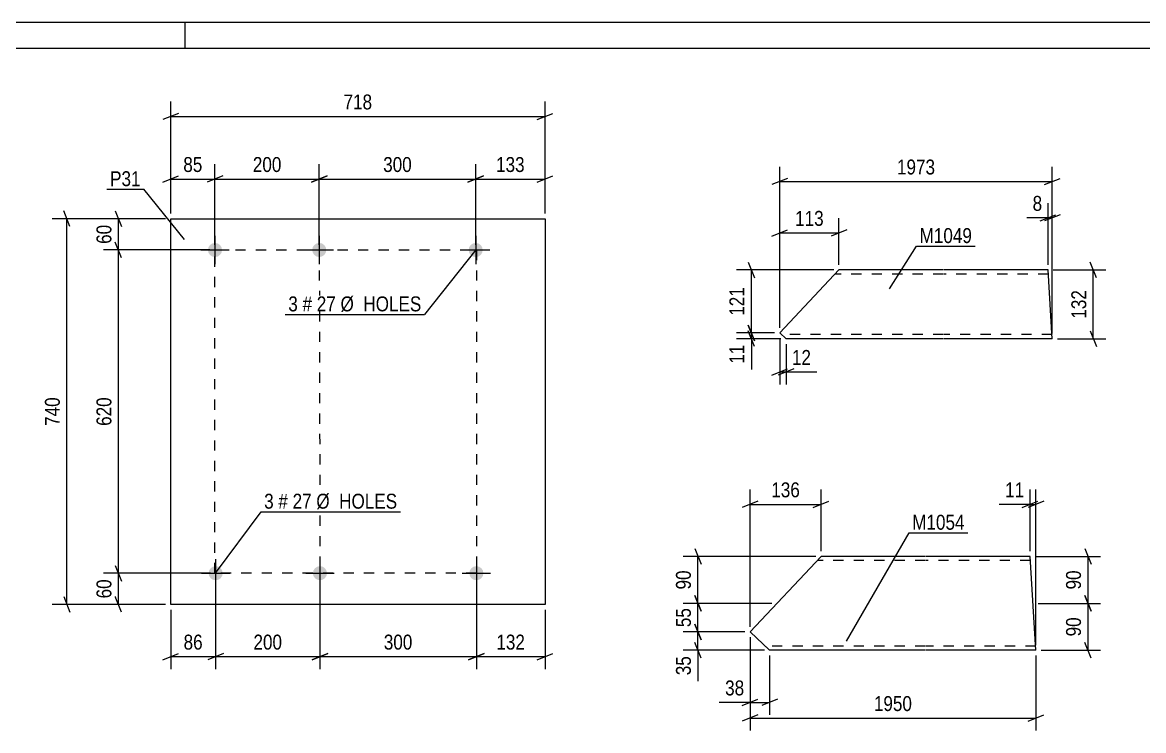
# Model space of a CAD drawing. Header units: millimetres. Extents: x 0 to 594, y 0 to 420.
# Drawn here: x 142.8 to 357.8, y 284.2 to 420 of the extents above; entities that cross this region are included whole.
import ezdxf

# ---------------------------------------------------------------- set-up
doc = ezdxf.new("R2010")
doc.units = ezdxf.units.MM
doc.linetypes.add('DXK_LINE_DOT2', pattern=[3.9198, 1.9599, -1.9599])
doc.styles.add('Arial Narrow', font='ARIALN.TTF', dxfattribs={"height": 0.2})

# ---------------------------------------------------------------- blocks, each defined once
blk = doc.blocks.new('Unknown-761553966-1135')
at = {"color": 5, "linetype": 'Continuous'}
for p, q in [((594, 420), (0, 420)), ((174, 415), (174, 420)), ((589, 415), (5, 415))]:
    blk.add_line(p, q, dxfattribs=at)
blk = doc.blocks.new('Part-761553966-10165 - 10164')
at = {"color": 2, "linetype": 'Continuous'}
for p, q in [((288.07, 360.44), (299.42, 372.51)), ((319.42, 372.51), (299.42, 372.51)), ((339.52, 372.51), (319.52, 372.51)), ((340.33, 359.31), (339.52, 372.51)), ((289.28, 359.31), (288.07, 360.44)), ((319.42, 359.31), (289.28, 359.31)), ((340.33, 359.31), (319.52, 359.31))]:
    blk.add_line(p, q, dxfattribs=at)
at = {"color": 7, "linetype": 'DXK_LINE_DOT2'}
for p, q in [((319.42, 371.71), (298.67, 371.71)), ((339.57, 371.71), (319.52, 371.71)), ((319.42, 360.11), (288.43, 360.11)), ((340.29, 360.11), (319.52, 360.11)), ((340.29, 360.11), (340.28, 360.17))]:
    blk.add_line(p, q, dxfattribs=at)
blk = doc.blocks.new('Part-761553966-10185 - 10184')
at = {"color": 2, "linetype": 'Continuous'}
for p, q in [((282.37, 303.09), (295.98, 317.56)), ((315.98, 317.56), (295.98, 317.56)), ((336.08, 317.56), (316.08, 317.56)), ((337.19, 299.56), (336.08, 317.56)), ((286.13, 299.56), (282.37, 303.09)), ((315.98, 299.56), (286.13, 299.56)), ((337.19, 299.56), (316.08, 299.56))]:
    blk.add_line(p, q, dxfattribs=at)
at = {"color": 7, "linetype": 'DXK_LINE_DOT2'}
for p, q in [((315.98, 316.76), (295.23, 316.76)), ((336.13, 316.76), (316.08, 316.76)), ((286.13, 299.56), (284.43, 301.16)), ((315.98, 300.36), (285.28, 300.36)), ((337.14, 300.36), (316.08, 300.36)), ((337.14, 300.36), (337.13, 300.42))]:
    blk.add_line(p, q, dxfattribs=at)
blk = doc.blocks.new('Part-761553966-10334 - 10333')
at = {"color": 2, "linetype": 'Continuous'}
for p, q in [((171.24, 308.35), (171.24, 382.35)), ((171.24, 382.35), (243.04, 382.35)), ((243.04, 382.35), (243.04, 308.35)), ((243.04, 308.35), (171.24, 308.35))]:
    blk.add_line(p, q, dxfattribs=at)
blk = doc.blocks.new('Bolt-761553966-10335 - 10333')
at = {"linetype": 'Continuous'}
for points in [[(179.74, 377.7, -1), (179.74, 375, -1)], [(199.74, 377.7, -1), (199.74, 375, -1)], [(229.74, 377.7, -1), (229.74, 375, -1)]]:
    blk.add_hatch(color=1, dxfattribs=at).paths.add_polyline_path(points)
at = {"color": 1, "linetype": 'Continuous'}
for p, q in [((179.74, 379.05), (179.74, 373.65)), ((199.74, 379.05), (199.74, 373.65)), ((229.74, 379.05), (229.74, 373.65)), ((177.04, 376.35), (182.44, 376.35)), ((197.04, 376.35), (202.44, 376.35)), ((227.04, 376.35), (232.44, 376.35))]:
    blk.add_line(p, q, dxfattribs=at)
blk = doc.blocks.new('Bolt-761553966-10336 - 10333')
at = {"linetype": 'Continuous'}
for points in [[(179.87, 315.7, -1), (179.87, 313, -1)], [(199.87, 315.7, -1), (199.87, 313, -1)], [(229.87, 315.7, -1), (229.87, 313, -1)]]:
    blk.add_hatch(color=1, dxfattribs=at).paths.add_polyline_path(points)
at = {"color": 1, "linetype": 'Continuous'}
for p, q in [((179.87, 317.05), (179.87, 311.65)), ((199.87, 317.05), (199.87, 311.65)), ((229.87, 317.05), (229.87, 311.65)), ((177.17, 314.35), (182.57, 314.35)), ((197.17, 314.35), (202.57, 314.35)), ((227.17, 314.35), (232.57, 314.35))]:
    blk.add_line(p, q, dxfattribs=at)
blk = doc.blocks.new('Rectangle-761553966-12235 - 10333')
at = {"color": 1, "linetype": 'DXK_LINE_DOT2'}
blk.add_lwpolyline([(179.74, 376.35), (229.87, 376.35), (229.87, 314.35), (179.74, 314.35), (179.74, 376.35)], close=True, dxfattribs=at)
blk = doc.blocks.new('Line-761553966-12271 - 10333')
at = {"color": 1, "linetype": 'DXK_LINE_DOT2'}
blk.add_line((199.74, 376.35), (199.87, 317.05), dxfattribs=at)
blk = doc.blocks.new('StraightDimension-761553966-12295 - 10164')
at = {"color": 7, "linetype": 'Continuous'}
for p, q in [((282.02, 361.94), (283.22, 358.94)), ((287.07, 360.44), (279.77, 360.44)), ((288.28, 359.31), (279.77, 359.31)), ((283.22, 357.81), (282.02, 360.81)), ((282.62, 359.31), (282.62, 360.44))]:
    blk.add_line(p, q, dxfattribs=at)
at = {"color": 0}
blk.add_wipeout([(281.87, 358.79), (277.67, 358.79), (277.67, 353.93), (281.87, 353.93)], dxfattribs=at)
at = {"color": 7, "linetype": 'Continuous'}
blk.add_line((282.62, 359.31), (282.62, 353.4), dxfattribs=at)
blk.add_line((282.62, 359.31), (282.62, 353.4), dxfattribs=at)
at = {"color": 3, "style": 'Arial Narrow'}
blk.add_text('11', height=2.863, rotation=90.0002, dxfattribs=at).set_placement((281.27, 354.53))
blk = doc.blocks.new('StraightDimension-761553966-12294 - 10164')
at = {"color": 7, "linetype": 'Continuous'}
for p, q in [((298.42, 372.51), (279.77, 372.51)), ((282.02, 374.01), (283.22, 371.01)), ((282.62, 360.44), (282.62, 372.51)), ((283.22, 358.94), (282.02, 361.94)), ((287.07, 360.44), (279.77, 360.44))]:
    blk.add_line(p, q, dxfattribs=at)
at = {"color": 0}
blk.add_wipeout([(281.87, 369.82), (277.67, 369.82), (277.67, 363.13), (281.87, 363.13)], dxfattribs=at)
at = {"color": 3, "style": 'Arial Narrow'}
blk.add_text('121', height=2.863, rotation=90.0002, dxfattribs=at).set_placement((281.27, 363.73))
blk = doc.blocks.new('StraightDimension-761553966-10441 - 10164')
at = {"color": 7, "linetype": 'Continuous'}
for p, q in [((288.07, 359.44), (288.07, 350.55)), ((289.28, 358.31), (289.28, 350.55)), ((286.57, 352.35), (289.57, 353.55)), ((290.78, 353.55), (287.78, 352.35)), ((288.07, 352.95), (289.28, 352.95))]:
    blk.add_line(p, q, dxfattribs=at)
at = {"color": 0}
blk.add_wipeout([(294.66, 353.7), (294.66, 357.9), (289.8, 357.9), (289.8, 353.7)], dxfattribs=at)
at = {"color": 7, "linetype": 'Continuous'}
blk.add_line((289.28, 352.95), (295.18, 352.95), dxfattribs=at)
blk.add_line((289.28, 352.95), (295.18, 352.95), dxfattribs=at)
at = {"color": 3, "style": 'Arial Narrow'}
blk.add_text('12', height=2.863, dxfattribs=at).set_placement((290.4, 354.3))
blk = doc.blocks.new('StraightDimension-761553966-10433 - 10164')
at = {"color": 7, "linetype": 'Continuous'}
for p, q in [((339.52, 373.51), (339.52, 385.36)), ((340.33, 360.31), (340.33, 385.36)), ((338.02, 381.91), (341.02, 383.11)), ((341.83, 383.11), (338.83, 381.91)), ((339.52, 382.51), (340.33, 382.51))]:
    blk.add_line(p, q, dxfattribs=at)
at = {"color": 0}
blk.add_wipeout([(339, 383.26), (339, 387.46), (335.97, 387.46), (335.97, 383.26)], dxfattribs=at)
at = {"color": 7, "linetype": 'Continuous'}
blk.add_line((339.52, 382.51), (335.45, 382.51), dxfattribs=at)
blk.add_line((339.52, 382.51), (335.45, 382.51), dxfattribs=at)
at = {"color": 3, "style": 'Arial Narrow'}
blk.add_text('8', height=2.86, dxfattribs=at).set_placement((336.57, 383.86))
blk = doc.blocks.new('StraightDimension-761553966-10453 - 10164')
at = {"color": 7, "linetype": 'Continuous'}
for p, q in [((340.52, 372.51), (350.61, 372.51)), ((348.81, 371.01), (347.61, 374.01)), ((348.21, 359.31), (348.21, 372.51)), ((341.33, 359.31), (350.61, 359.31)), ((347.61, 360.81), (348.81, 357.81))]:
    blk.add_line(p, q, dxfattribs=at)
at = {"color": 0}
blk.add_wipeout([(347.46, 369.25), (343.26, 369.25), (343.26, 362.57), (347.46, 362.57)], dxfattribs=at)
at = {"color": 3, "style": 'Arial Narrow'}
blk.add_text('132', height=2.863, rotation=90.0002, dxfattribs=at).set_placement((346.86, 363.17))
blk = doc.blocks.new('StraightDimension-761553966-10437 - 10164')
at = {"color": 7, "linetype": 'Continuous'}
for p, q in [((288.07, 361.44), (288.07, 382.48)), ((299.42, 373.51), (299.42, 382.48)), ((286.57, 379.03), (289.57, 380.23)), ((288.07, 379.63), (299.42, 379.63)), ((300.92, 380.23), (297.92, 379.03))]:
    blk.add_line(p, q, dxfattribs=at)
at = {"color": 0}
blk.add_wipeout([(297.09, 380.38), (297.09, 384.58), (290.41, 384.58), (290.41, 380.38)], dxfattribs=at)
at = {"color": 3, "style": 'Arial Narrow'}
blk.add_text('113', height=2.863, dxfattribs=at).set_placement((291.01, 380.98))
blk = doc.blocks.new('StraightDimension-761553966-10459 - 10164')
at = {"color": 7, "linetype": 'Continuous'}
for p, q in [((288.07, 361.44), (288.07, 392.33)), ((340.33, 360.31), (340.33, 392.33)), ((289.57, 390.08), (286.57, 388.88)), ((288.07, 389.48), (340.33, 389.48)), ((338.83, 388.88), (341.83, 390.08))]:
    blk.add_line(p, q, dxfattribs=at)
at = {"color": 0}
blk.add_wipeout([(318.46, 390.23), (318.46, 394.43), (309.95, 394.43), (309.95, 390.23)], dxfattribs=at)
at = {"color": 3, "style": 'Arial Narrow'}
blk.add_text('1973', height=2.863, dxfattribs=at).set_placement((310.55, 390.83))
blk = doc.blocks.new('StraightDimension-761553966-10507 - 10184')
at = {"color": 7, "linetype": 'Continuous'}
for p, q in [((282.37, 302.09), (282.37, 287.16)), ((286.13, 298.56), (286.13, 287.16)), ((280.87, 288.96), (283.87, 290.16)), ((282.37, 289.56), (286.13, 289.56)), ((287.63, 290.16), (284.63, 288.96))]:
    blk.add_line(p, q, dxfattribs=at)
at = {"color": 0}
blk.add_wipeout([(281.85, 290.31), (281.85, 294.51), (276.99, 294.51), (276.99, 290.31)], dxfattribs=at)
at = {"color": 7, "linetype": 'Continuous'}
blk.add_line((282.37, 289.56), (276.47, 289.56), dxfattribs=at)
blk.add_line((282.37, 289.56), (276.47, 289.56), dxfattribs=at)
at = {"color": 3, "style": 'Arial Narrow'}
blk.add_text('38', height=2.863, dxfattribs=at).set_placement((277.59, 290.91))
blk = doc.blocks.new('StraightDimension-761553966-10499 - 10184')
at = {"color": 7, "linetype": 'Continuous'}
for p, q in [((336.08, 318.56), (336.08, 330.41)), ((337.19, 300.56), (337.19, 330.41)), ((334.58, 326.96), (337.58, 328.16)), ((338.69, 328.16), (335.69, 326.96)), ((336.08, 327.56), (337.19, 327.56))]:
    blk.add_line(p, q, dxfattribs=at)
at = {"color": 0}
blk.add_wipeout([(335.56, 328.31), (335.56, 332.51), (330.7, 332.51), (330.7, 328.31)], dxfattribs=at)
at = {"color": 7, "linetype": 'Continuous'}
blk.add_line((336.08, 327.56), (330.17, 327.56), dxfattribs=at)
blk.add_line((336.08, 327.56), (330.17, 327.56), dxfattribs=at)
at = {"color": 3, "style": 'Arial Narrow'}
blk.add_text('11', height=2.863, dxfattribs=at).set_placement((331.3, 328.91))
blk = doc.blocks.new('StraightDimension-761553966-10511 - 10184')
at = {"color": 7, "linetype": 'Continuous'}
for p, q in [((271.77, 319.06), (272.97, 316.06)), ((294.98, 317.56), (269.52, 317.56)), ((272.37, 308.56), (272.37, 317.56)), ((272.97, 307.06), (271.77, 310.06)), ((286.52, 308.56), (269.52, 308.56))]:
    blk.add_line(p, q, dxfattribs=at)
at = {"color": 0}
blk.add_wipeout([(271.62, 315.49), (267.42, 315.49), (267.42, 310.63), (271.62, 310.63)], dxfattribs=at)
at = {"color": 3, "style": 'Arial Narrow'}
blk.add_text('90', height=2.863, rotation=90.0002, dxfattribs=at).set_placement((271.02, 311.23))
blk = doc.blocks.new('StraightDimension-761553966-10503 - 10184')
at = {"color": 7, "linetype": 'Continuous'}
for p, q in [((282.37, 304.09), (282.37, 330.41)), ((295.98, 318.56), (295.98, 330.41)), ((283.87, 328.16), (280.87, 326.96)), ((282.37, 327.56), (295.98, 327.56)), ((294.48, 326.96), (297.48, 328.16))]:
    blk.add_line(p, q, dxfattribs=at)
at = {"color": 0}
blk.add_wipeout([(292.52, 328.31), (292.52, 332.51), (285.84, 332.51), (285.84, 328.31)], dxfattribs=at)
at = {"color": 3, "style": 'Arial Narrow'}
blk.add_text('136', height=2.863, dxfattribs=at).set_placement((286.44, 328.91))
blk = doc.blocks.new('StraightDimension-761553966-10512 - 10184')
at = {"color": 7, "linetype": 'Continuous'}
for p, q in [((271.77, 310.06), (272.97, 307.06)), ((286.52, 308.56), (269.52, 308.56)), ((272.37, 303.09), (272.37, 308.56)), ((272.97, 301.59), (271.77, 304.59)), ((281.37, 303.09), (269.52, 303.09))]:
    blk.add_line(p, q, dxfattribs=at)
at = {"color": 0}
blk.add_wipeout([(271.62, 308.26), (267.42, 308.26), (267.42, 303.4), (271.62, 303.4)], dxfattribs=at)
at = {"color": 3, "style": 'Arial Narrow'}
blk.add_text('55', height=2.863, rotation=90.0002, dxfattribs=at).set_placement((271.02, 304))
blk = doc.blocks.new('StraightDimension-761553966-10513 - 10184')
at = {"color": 7, "linetype": 'Continuous'}
for p, q in [((271.77, 304.59), (272.97, 301.59)), ((281.37, 303.09), (269.52, 303.09)), ((272.37, 299.56), (272.37, 303.09)), ((285.13, 299.56), (269.52, 299.56)), ((272.97, 298.06), (271.77, 301.06))]:
    blk.add_line(p, q, dxfattribs=at)
at = {"color": 0}
blk.add_wipeout([(271.62, 299.04), (267.42, 299.04), (267.42, 294.18), (271.62, 294.18)], dxfattribs=at)
at = {"color": 7, "linetype": 'Continuous'}
blk.add_line((272.37, 299.56), (272.37, 293.66), dxfattribs=at)
blk.add_line((272.37, 299.56), (272.37, 293.66), dxfattribs=at)
at = {"color": 3, "style": 'Arial Narrow'}
blk.add_text('35', height=2.863, rotation=90.0002, dxfattribs=at).set_placement((271.02, 294.78))
blk = doc.blocks.new('StraightDimension-761553966-10519 - 10184')
at = {"color": 7, "linetype": 'Continuous'}
for p, q in [((346.59, 319.06), (347.79, 316.06)), ((337.08, 317.56), (349.59, 317.56)), ((347.19, 308.56), (347.19, 317.56)), ((347.79, 307.06), (346.59, 310.06)), ((337.63, 308.56), (349.59, 308.56))]:
    blk.add_line(p, q, dxfattribs=at)
at = {"color": 0}
blk.add_wipeout([(346.44, 315.49), (342.24, 315.49), (342.24, 310.63), (346.44, 310.63)], dxfattribs=at)
at = {"color": 3, "style": 'Arial Narrow'}
blk.add_text('90', height=2.863, rotation=90.0002, dxfattribs=at).set_placement((345.84, 311.23))
blk = doc.blocks.new('StraightDimension-761553966-10520 - 10184')
at = {"color": 7, "linetype": 'Continuous'}
for p, q in [((346.59, 310.06), (347.79, 307.06)), ((337.63, 308.56), (349.59, 308.56)), ((347.19, 299.56), (347.19, 308.56)), ((338.19, 299.56), (349.59, 299.56)), ((347.79, 298.06), (346.59, 301.06))]:
    blk.add_line(p, q, dxfattribs=at)
at = {"color": 0}
blk.add_wipeout([(346.44, 306.49), (342.24, 306.49), (342.24, 301.63), (346.44, 301.63)], dxfattribs=at)
at = {"color": 3, "style": 'Arial Narrow'}
blk.add_text('90', height=2.863, rotation=90.0002, dxfattribs=at).set_placement((345.84, 302.23))
blk = doc.blocks.new('StraightDimension-761553966-10525 - 10184')
at = {"color": 7, "linetype": 'Continuous'}
for p, q in [((282.37, 302.09), (282.37, 284.16)), ((337.19, 298.56), (337.19, 284.16)), ((283.87, 287.16), (280.87, 285.96)), ((282.37, 286.56), (337.19, 286.56)), ((335.69, 285.96), (338.69, 287.16))]:
    blk.add_line(p, q, dxfattribs=at)
at = {"color": 0}
blk.add_wipeout([(314.04, 287.31), (314.04, 291.51), (305.52, 291.51), (305.52, 287.31)], dxfattribs=at)
at = {"color": 3, "style": 'Arial Narrow'}
blk.add_text('1950', height=2.863, dxfattribs=at).set_placement((306.12, 287.91))
blk = doc.blocks.new('StraightDimension-761553966-10738 - 10333')
at = {"color": 7, "linetype": 'Continuous'}
for p, q in [((199.74, 377.35), (199.74, 392.81)), ((229.74, 377.35), (229.74, 392.81)), ((201.24, 390.56), (198.24, 389.36)), ((199.74, 389.96), (229.74, 389.96)), ((228.24, 389.36), (231.24, 390.56))]:
    blk.add_line(p, q, dxfattribs=at)
at = {"color": 0}
blk.add_wipeout([(218.08, 390.71), (218.08, 394.91), (211.4, 394.91), (211.4, 390.71)], dxfattribs=at)
at = {"color": 3, "style": 'Arial Narrow'}
blk.add_text('300', height=2.863, dxfattribs=at).set_placement((212, 391.31))
blk = doc.blocks.new('StraightDimension-761553966-10753 - 10333')
at = {"color": 7, "linetype": 'Continuous'}
for p, q in [((171.24, 383.35), (171.24, 404.81)), ((243.04, 383.35), (243.04, 404.81)), ((172.74, 402.56), (169.74, 401.36)), ((241.54, 401.36), (244.54, 402.56)), ((171.24, 401.96), (243.04, 401.96))]:
    blk.add_line(p, q, dxfattribs=at)
at = {"color": 0}
blk.add_wipeout([(210.48, 402.71), (210.48, 406.91), (203.8, 406.91), (203.8, 402.71)], dxfattribs=at)
at = {"color": 3, "style": 'Arial Narrow'}
blk.add_text('718', height=2.863, dxfattribs=at).set_placement((204.4, 403.31))
blk = doc.blocks.new('StraightDimension-761553966-10739 - 10333')
at = {"color": 7, "linetype": 'Continuous'}
for p, q in [((179.74, 377.35), (179.74, 392.81)), ((199.74, 377.35), (199.74, 392.81)), ((181.24, 390.56), (178.24, 389.36)), ((179.74, 389.96), (199.74, 389.96)), ((198.24, 389.36), (201.24, 390.56))]:
    blk.add_line(p, q, dxfattribs=at)
at = {"color": 0}
blk.add_wipeout([(193.08, 390.71), (193.08, 394.91), (186.4, 394.91), (186.4, 390.71)], dxfattribs=at)
at = {"color": 3, "style": 'Arial Narrow'}
blk.add_text('200', height=2.863, dxfattribs=at).set_placement((187, 391.31))
blk = doc.blocks.new('StraightDimension-761553966-10705 - 10333')
at = {"color": 7, "linetype": 'Continuous'}
for p, q in [((160.62, 383.85), (161.82, 380.85)), ((170.24, 382.35), (158.37, 382.35)), ((161.22, 376.35), (161.22, 382.35)), ((178.74, 376.35), (158.37, 376.35)), ((161.82, 374.85), (160.62, 377.85))]:
    blk.add_line(p, q, dxfattribs=at)
at = {"color": 0}
blk.add_wipeout([(160.47, 381.78), (156.27, 381.78), (156.27, 376.92), (160.47, 376.92)], dxfattribs=at)
at = {"color": 3, "style": 'Arial Narrow'}
blk.add_text('60', height=2.863, rotation=90.0002, dxfattribs=at).set_placement((159.87, 377.52))
blk = doc.blocks.new('StraightDimension-761553966-10706 - 10333')
at = {"color": 7, "linetype": 'Continuous'}
for p, q in [((178.74, 376.35), (158.37, 376.35)), ((161.82, 374.85), (160.62, 377.85)), ((161.22, 314.35), (161.22, 376.35)), ((178.87, 314.35), (158.37, 314.35)), ((160.62, 315.85), (161.82, 312.85))]:
    blk.add_line(p, q, dxfattribs=at)
at = {"color": 0}
blk.add_wipeout([(160.47, 348.69), (156.27, 348.69), (156.27, 342.01), (160.47, 342.01)], dxfattribs=at)
at = {"color": 3, "style": 'Arial Narrow'}
blk.add_text('620', height=2.863, rotation=90.0002, dxfattribs=at).set_placement((159.87, 342.61))
blk = doc.blocks.new('StraightDimension-761553966-10707 - 10333')
at = {"color": 7, "linetype": 'Continuous'}
for p, q in [((178.87, 314.35), (158.37, 314.35)), ((160.62, 315.85), (161.82, 312.85)), ((161.22, 308.35), (161.22, 314.35)), ((161.82, 306.85), (160.62, 309.85)), ((170.24, 308.35), (158.37, 308.35))]:
    blk.add_line(p, q, dxfattribs=at)
at = {"color": 0}
blk.add_wipeout([(160.47, 313.78), (156.27, 313.78), (156.27, 308.92), (160.47, 308.92)], dxfattribs=at)
at = {"color": 3, "style": 'Arial Narrow'}
blk.add_text('60', height=2.863, rotation=90.0002, dxfattribs=at).set_placement((159.87, 309.52))
blk = doc.blocks.new('StraightDimension-761553966-10717 - 10333')
at = {"color": 7, "linetype": 'Continuous'}
for p, q in [((151.93, 380.85), (150.73, 383.85)), ((170.24, 382.35), (148.48, 382.35)), ((151.33, 308.35), (151.33, 382.35)), ((150.73, 309.85), (151.93, 306.85)), ((170.24, 308.35), (148.48, 308.35))]:
    blk.add_line(p, q, dxfattribs=at)
at = {"color": 0}
blk.add_wipeout([(150.58, 348.69), (146.38, 348.69), (146.38, 342.01), (150.58, 342.01)], dxfattribs=at)
at = {"color": 3, "style": 'Arial Narrow'}
blk.add_text('740', height=2.863, rotation=90.0002, dxfattribs=at).set_placement((149.98, 342.61))
blk = doc.blocks.new('StraightDimension-761553966-10721 - 10333')
at = {"color": 7, "linetype": 'Continuous'}
for p, q in [((229.87, 313.35), (229.87, 295.95)), ((243.04, 307.35), (243.04, 295.95)), ((231.37, 298.95), (228.37, 297.75)), ((241.54, 297.75), (244.54, 298.95)), ((229.87, 298.35), (243.04, 298.35))]:
    blk.add_line(p, q, dxfattribs=at)
at = {"color": 0}
blk.add_wipeout([(239.79, 299.1), (239.79, 303.3), (233.11, 303.3), (233.11, 299.1)], dxfattribs=at)
at = {"color": 3, "style": 'Arial Narrow'}
blk.add_text('132', height=2.863, dxfattribs=at).set_placement((233.71, 299.7))
blk = doc.blocks.new('StraightDimension-761553966-10722 - 10333')
at = {"color": 7, "linetype": 'Continuous'}
for p, q in [((199.87, 313.35), (199.87, 295.95)), ((229.87, 313.35), (229.87, 295.95)), ((201.37, 298.95), (198.37, 297.75)), ((228.37, 297.75), (231.37, 298.95)), ((199.87, 298.35), (229.87, 298.35))]:
    blk.add_line(p, q, dxfattribs=at)
at = {"color": 0}
blk.add_wipeout([(218.21, 299.1), (218.21, 303.3), (211.52, 303.3), (211.52, 299.1)], dxfattribs=at)
at = {"color": 3, "style": 'Arial Narrow'}
blk.add_text('300', height=2.863, dxfattribs=at).set_placement((212.12, 299.7))
blk = doc.blocks.new('StraightDimension-761553966-10723 - 10333')
at = {"color": 7, "linetype": 'Continuous'}
for p, q in [((179.87, 313.35), (179.87, 295.95)), ((199.87, 313.35), (199.87, 295.95)), ((181.37, 298.95), (178.37, 297.75)), ((198.37, 297.75), (201.37, 298.95)), ((179.87, 298.35), (199.87, 298.35))]:
    blk.add_line(p, q, dxfattribs=at)
at = {"color": 0}
blk.add_wipeout([(193.21, 299.1), (193.21, 303.3), (186.52, 303.3), (186.52, 299.1)], dxfattribs=at)
at = {"color": 3, "style": 'Arial Narrow'}
blk.add_text('200', height=2.863, dxfattribs=at).set_placement((187.12, 299.7))
blk = doc.blocks.new('StraightDimension-761553966-10724 - 10333')
at = {"color": 7, "linetype": 'Continuous'}
for p, q in [((179.87, 313.35), (179.87, 295.95)), ((171.24, 307.35), (171.24, 295.95)), ((169.74, 297.75), (172.74, 298.95)), ((181.37, 298.95), (178.37, 297.75)), ((171.24, 298.35), (179.87, 298.35))]:
    blk.add_line(p, q, dxfattribs=at)
at = {"color": 0}
blk.add_wipeout([(177.98, 299.1), (177.98, 303.3), (173.12, 303.3), (173.12, 299.1)], dxfattribs=at)
at = {"color": 3, "style": 'Arial Narrow'}
blk.add_text('86', height=2.863, dxfattribs=at).set_placement((173.72, 299.7))
blk = doc.blocks.new('StraightDimension-761553966-10737 - 10333')
at = {"color": 7, "linetype": 'Continuous'}
for p, q in [((229.74, 377.35), (229.74, 392.81)), ((243.04, 383.35), (243.04, 392.81)), ((231.24, 390.56), (228.24, 389.36)), ((229.74, 389.96), (243.04, 389.96)), ((241.54, 389.36), (244.54, 390.56))]:
    blk.add_line(p, q, dxfattribs=at)
at = {"color": 0}
blk.add_wipeout([(239.73, 390.71), (239.73, 394.91), (233.05, 394.91), (233.05, 390.71)], dxfattribs=at)
at = {"color": 3, "style": 'Arial Narrow'}
blk.add_text('133', height=2.863, dxfattribs=at).set_placement((233.65, 391.31))
blk = doc.blocks.new('StraightDimension-761553966-10740 - 10333')
at = {"color": 7, "linetype": 'Continuous'}
for p, q in [((171.24, 383.35), (171.24, 392.81)), ((179.74, 377.35), (179.74, 392.81)), ((169.74, 389.36), (172.74, 390.56)), ((171.24, 389.96), (179.74, 389.96)), ((181.24, 390.56), (178.24, 389.36))]:
    blk.add_line(p, q, dxfattribs=at)
at = {"color": 0}
blk.add_wipeout([(177.92, 390.71), (177.92, 394.91), (173.06, 394.91), (173.06, 390.71)], dxfattribs=at)
at = {"color": 3, "style": 'Arial Narrow'}
blk.add_text('85', height=2.863, dxfattribs=at).set_placement((173.66, 391.31))
blk = doc.blocks.new('Mark-761553966-10836 - 10164')
at = {"color": 0}
blk.add_wipeout([(324.94, 377.68), (324.94, 380.68), (314.89, 380.68), (314.89, 377.68)], dxfattribs=at)
blk.add_wipeout([(324.94, 377.68), (324.94, 380.68), (314.89, 380.68), (314.89, 377.68)], dxfattribs=at)
at = {"color": 30, "linetype": 'Continuous'}
for p, q in [((309.12, 368.87), (314.29, 377.08)), ((314.29, 377.08), (325.54, 377.08))]:
    blk.add_line(p, q, dxfattribs=at)
at = {"color": 3, "style": 'Arial Narrow'}
blk.add_text('M1049', height=2.863, dxfattribs=at).set_placement((314.89, 377.68))
blk = doc.blocks.new('Mark-761553966-10842 - 10184')
at = {"color": 0}
blk.add_wipeout([(323.52, 322.69), (323.52, 325.69), (313.47, 325.69), (313.47, 322.69)], dxfattribs=at)
blk.add_wipeout([(323.52, 322.69), (323.52, 325.69), (313.47, 325.69), (313.47, 322.69)], dxfattribs=at)
at = {"color": 30, "linetype": 'Continuous'}
for p, q in [((300.87, 301.31), (312.87, 322.09)), ((312.87, 322.09), (324.12, 322.09))]:
    blk.add_line(p, q, dxfattribs=at)
at = {"color": 3, "style": 'Arial Narrow'}
blk.add_text('M1054', height=2.863, dxfattribs=at).set_placement((313.47, 322.69))
blk = doc.blocks.new('Mark-761553966-10881 - 10333')
at = {"color": 0}
blk.add_wipeout([(195.63, 364.58), (195.63, 367.58), (193.8, 367.58), (193.8, 364.58)], dxfattribs=at)
blk.add_wipeout([(195.63, 364.58), (195.63, 367.58), (193.8, 367.58), (193.8, 364.58)], dxfattribs=at)
blk.add_wipeout([(198.36, 364.58), (198.36, 367.58), (196.53, 367.58), (196.53, 364.58)], dxfattribs=at)
blk.add_wipeout([(198.36, 364.58), (198.36, 367.58), (196.53, 367.58), (196.53, 364.58)], dxfattribs=at)
at = {"color": 3, "style": 'Arial Narrow'}
blk.add_text('3', height=2.86, dxfattribs=at).set_placement((193.8, 364.58))
at = {"color": 0}
blk.add_wipeout([(202.92, 364.58), (202.92, 367.58), (199.26, 367.58), (199.26, 364.58)], dxfattribs=at)
blk.add_wipeout([(202.92, 364.58), (202.92, 367.58), (199.26, 367.58), (199.26, 364.58)], dxfattribs=at)
at = {"color": 3, "style": 'Arial Narrow'}
blk.add_text('#', height=2.86, dxfattribs=at).set_placement((196.53, 364.58))
at = {"color": 0}
blk.add_wipeout([(219.34, 364.58), (219.34, 367.58), (203.82, 367.58), (203.82, 364.58)], dxfattribs=at)
blk.add_wipeout([(219.34, 364.58), (219.34, 367.58), (203.82, 367.58), (203.82, 364.58)], dxfattribs=at)
at = {"color": 7, "linetype": 'Continuous'}
for p in [(229.74, 376.35), (193.2, 363.98)]:
    blk.add_line(p, (219.94, 363.98), dxfattribs=at)
at = {"color": 3, "style": 'Arial Narrow'}
for s, p in [('27', (199.26, 364.58)), ('Ø  HOLES', (203.82, 364.58))]:
    blk.add_text(s, height=2.863, dxfattribs=at).set_placement(p)
blk = doc.blocks.new('Mark-761553966-10882 - 10333')
at = {"color": 0}
blk.add_wipeout([(191, 326.73), (191, 329.73), (189.17, 329.73), (189.17, 326.73)], dxfattribs=at)
blk.add_wipeout([(191, 326.73), (191, 329.73), (189.17, 329.73), (189.17, 326.73)], dxfattribs=at)
at = {"color": 7, "linetype": 'Continuous'}
blk.add_line((179.87, 314.35), (188.57, 326.13), dxfattribs=at)
at = {"color": 0}
blk.add_wipeout([(193.73, 326.73), (193.73, 329.73), (191.9, 329.73), (191.9, 326.73)], dxfattribs=at)
blk.add_wipeout([(193.73, 326.73), (193.73, 329.73), (191.9, 329.73), (191.9, 326.73)], dxfattribs=at)
at = {"color": 3, "style": 'Arial Narrow'}
blk.add_text('3', height=2.86, dxfattribs=at).set_placement((189.17, 326.73))
at = {"color": 0}
blk.add_wipeout([(198.28, 326.73), (198.28, 329.73), (194.63, 329.73), (194.63, 326.73)], dxfattribs=at)
blk.add_wipeout([(198.28, 326.73), (198.28, 329.73), (194.63, 329.73), (194.63, 326.73)], dxfattribs=at)
at = {"color": 3, "style": 'Arial Narrow'}
blk.add_text('#', height=2.86, dxfattribs=at).set_placement((191.9, 326.73))
at = {"color": 0}
blk.add_wipeout([(214.71, 326.73), (214.71, 329.73), (199.18, 329.73), (199.18, 326.73)], dxfattribs=at)
blk.add_wipeout([(214.71, 326.73), (214.71, 329.73), (199.18, 329.73), (199.18, 326.73)], dxfattribs=at)
at = {"color": 7, "linetype": 'Continuous'}
blk.add_line((188.57, 326.13), (215.31, 326.13), dxfattribs=at)
at = {"color": 3, "style": 'Arial Narrow'}
for s, p in [('27', (194.63, 326.73)), ('Ø  HOLES', (199.18, 326.73))]:
    blk.add_text(s, height=2.863, dxfattribs=at).set_placement(p)
blk = doc.blocks.new('Mark-761553966-10878 - 10333')
at = {"color": 0}
blk.add_wipeout([(165.47, 388.59), (165.47, 391.59), (159.62, 391.59), (159.62, 388.59)], dxfattribs=at)
blk.add_wipeout([(165.47, 388.59), (165.47, 391.59), (159.62, 391.59), (159.62, 388.59)], dxfattribs=at)
at = {"color": 30, "linetype": 'Continuous'}
for p in [(159.02, 387.99), (173.89, 378.39)]:
    blk.add_line(p, (166.07, 387.99), dxfattribs=at)
at = {"color": 3, "style": 'Arial Narrow'}
blk.add_text('P31', height=2.863, dxfattribs=at).set_placement((159.62, 388.59))

msp = doc.modelspace()

# ---------------------------------------------------------------- block references
for name in ['Unknown-761553966-1135', 'Part-761553966-10334 - 10333', 'Bolt-761553966-10335 - 10333', 'Rectangle-761553966-12235 - 10333', 'Line-761553966-12271 - 10333', 'Part-761553966-10165 - 10164', 'Bolt-761553966-10336 - 10333', 'Part-761553966-10185 - 10184']:
    msp.add_blockref(name, (0, 0))

# ---------------------------------------------------------------- next in the draw order: block references
for name in ['StraightDimension-761553966-10738 - 10333', 'StraightDimension-761553966-10433 - 10164', 'StraightDimension-761553966-12295 - 10164', 'StraightDimension-761553966-10499 - 10184', 'StraightDimension-761553966-10511 - 10184', 'StraightDimension-761553966-10721 - 10333', 'StraightDimension-761553966-10507 - 10184']:
    msp.add_blockref(name, (0, 0))

# ---------------------------------------------------------------- next in the draw order: block references
for name in ['StraightDimension-761553966-10753 - 10333', 'StraightDimension-761553966-12294 - 10164', 'StraightDimension-761553966-10453 - 10164', 'StraightDimension-761553966-10503 - 10184', 'StraightDimension-761553966-10519 - 10184', 'StraightDimension-761553966-10722 - 10333']:
    msp.add_blockref(name, (0, 0))

# ---------------------------------------------------------------- next in the draw order: block references
for name in ['StraightDimension-761553966-10739 - 10333', 'StraightDimension-761553966-10737 - 10333', 'StraightDimension-761553966-10437 - 10164', 'StraightDimension-761553966-10441 - 10164', 'StraightDimension-761553966-10512 - 10184', 'StraightDimension-761553966-10520 - 10184']:
    msp.add_blockref(name, (0, 0))

# ---------------------------------------------------------------- next in the draw order: block references
for name in ['StraightDimension-761553966-10459 - 10164', 'StraightDimension-761553966-10705 - 10333', 'Mark-761553966-10881 - 10333', 'StraightDimension-761553966-10513 - 10184']:
    msp.add_blockref(name, (0, 0))

# ---------------------------------------------------------------- next in the draw order: block references
for name in ['Mark-761553966-10836 - 10164', 'StraightDimension-761553966-10706 - 10333', 'StraightDimension-761553966-10525 - 10184']:
    msp.add_blockref(name, (0, 0))

# ---------------------------------------------------------------- next in the draw order: block references
for name in ['Mark-761553966-10842 - 10184', 'StraightDimension-761553966-10707 - 10333']:
    msp.add_blockref(name, (0, 0))

# ---------------------------------------------------------------- next in the draw order: block references
for name in ['StraightDimension-761553966-10717 - 10333', 'StraightDimension-761553966-10723 - 10333']:
    msp.add_blockref(name, (0, 0))

# ---------------------------------------------------------------- next in the draw order: block references
for name in ['StraightDimension-761553966-10740 - 10333', 'StraightDimension-761553966-10724 - 10333']:
    msp.add_blockref(name, (0, 0))

# ---------------------------------------------------------------- next in the draw order: block references
for name in ['Mark-761553966-10878 - 10333', 'Mark-761553966-10882 - 10333']:
    msp.add_blockref(name, (0, 0))

doc.saveas('drawing.dxf')
